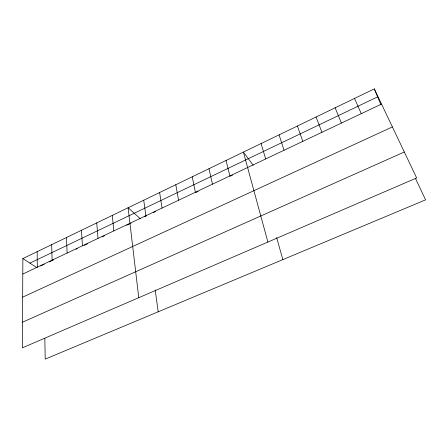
<?xml version="1.0" encoding="UTF-8"?>
<svg xmlns="http://www.w3.org/2000/svg" width="448" height="448" viewBox="0 0 448 448"><rect width="100%" height="100%" fill="white"/><g stroke="black" fill="none" stroke-linecap="round" stroke-linejoin="round"><path stroke-width="0.67" d="M22.87 258.569L22.4 347.822L416.657 177.957L374.304 88.883L22.87 258.569L36.977 267.725M29.904 263.133L377.642 96.846M22.792 274.047L381.522 104.07M40.639 265.989L44.302 264.253M49.19 261.94L53.502 259.896M76.026 249.234L77.286 248.634M84.118 245.398L87.802 243.65M102.071 236.897L104.569 235.715M126.689 225.238L131.034 223.177M144.637 216.737L146.474 215.869M153.216 212.677L155.663 211.518M195.759 192.528L198.24 191.352M230.093 176.266L232.562 175.095M22.669 297.142L392.392 126.93M22.534 322.196L404.314 152.001M140.347 218.77L128.106 207.754L138.768 297.685M253.243 165.301L243.398 152.09L267.898 242.049M415.324 178.158L425.6 199.853L45.203 359.117L44.839 338.341M354.525 98.431L361.267 113.663M374.304 88.883L380.979 104.81M335.126 107.8L341.41 123.077M316.092 116.99L321.927 132.306M297.41 126.011L302.814 141.361M279.076 134.865L284.066 150.248M261.072 143.556L265.664 158.967M276.606 237.518L282.873 259.61M226.044 160.468L229.874 175.924M208.992 168.7L212.464 184.173M192.242 176.786L195.367 192.276M175.79 184.733L178.573 200.234M159.622 192.539L162.081 208.046M143.73 200.211L145.874 215.729M155.193 289.968L158.189 311.814M112.291 215.393L113.826 230.91M96.746 222.897L97.989 238.414M81.463 230.278L82.421 245.79M66.444 237.53L67.127 253.036M51.677 244.658L52.097 260.159M37.156 251.67L37.318 267.159"/></g></svg>
